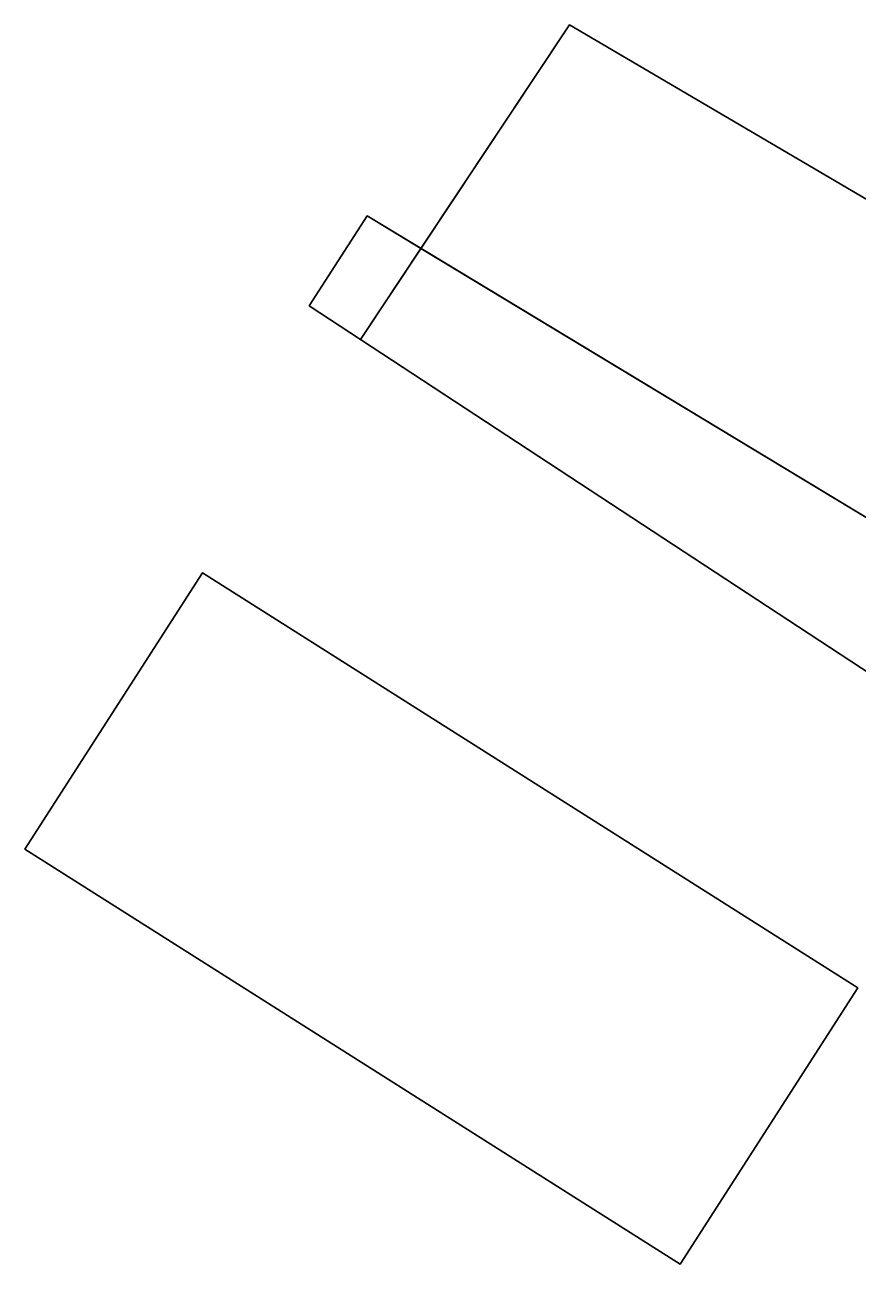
# Model space of a CAD drawing. Header units: metres. Extents: x -71 to 357, y -197 to 92.
# Drawn here: x -57.4 to 27.8, y -46.7 to 80.1 of the extents above; entities that cross this region are included whole.
import ezdxf

# ---------------------------------------------------------------- set-up
doc = ezdxf.new("R2010")
doc.units = ezdxf.units.M

msp = doc.modelspace()

# ---------------------------------------------------------------- linework, layer by layer
at = {"layer": 'Building Shading', "color": 195}
for points in [[(73.89193, 35.69754), (49.46596, 0.31021), (-23.04239, 47.93921), (-1.69254, 80.12576)], [(-1.69254, 80.12576), (-23.04239, 47.93921), (49.46596, 0.31021), (73.89193, 35.69754)], [(-1.69254, 80.12576, 20), (-16.86735, 57.24857, 20), (57.6583, 12.17894, 20), (73.89193, 35.69754, 20)], [(73.89193, 35.69754, 20), (57.6583, 12.17894, 20), (-16.86735, 57.24857, 20), (-1.69254, 80.12576, 20)], [(-1.69254, 80.12576, 20), (-1.69254, 80.12576), (-16.86735, 57.24857), (-16.86735, 57.24857, 20)], [(-16.86735, 57.24857, 20), (-16.86735, 57.24857), (-1.69254, 80.12576), (-1.69254, 80.12576, 20)], [(73.89193, 35.69754, 20), (73.89193, 35.69754), (-1.69254, 80.12576), (-1.69254, 80.12576, 20)], [(-1.69254, 80.12576, 20), (-1.69254, 80.12576), (73.89193, 35.69754), (73.89193, 35.69754, 20)], [(-16.86735, 57.24857), (-23.04239, 47.93921), (-28.28538, 51.38321), (-22.37345, 60.5784)], [(-22.37345, 60.5784), (-28.28538, 51.38321), (-23.04239, 47.93921), (-16.86735, 57.24857)], [(-22.37345, 60.5784, 20), (-28.28538, 51.38321, 20), (49.46596, 0.31021, 20), (57.6583, 12.17894, 20)], [(57.6583, 12.17894, 20), (49.46596, 0.31021, 20), (-28.28538, 51.38321, 20), (-22.37345, 60.5784, 20)], [(-22.37345, 60.5784, 20), (-22.37345, 60.5784), (-28.28538, 51.38321), (-28.28538, 51.38321, 20)], [(-28.28538, 51.38321, 20), (-28.28538, 51.38321), (-22.37345, 60.5784), (-22.37345, 60.5784, 20)], [(-16.86735, 57.24857, 20), (-16.86735, 57.24857), (-22.37345, 60.5784), (-22.37345, 60.5784, 20)], [(-22.37345, 60.5784, 20), (-22.37345, 60.5784), (-16.86735, 57.24857), (-16.86735, 57.24857, 20)], [(-28.28538, 51.38321, 20), (-28.28538, 51.38321), (49.46596, 0.31021), (49.46596, 0.31021, 20)], [(49.46596, 0.31021, 20), (49.46596, 0.31021), (-28.28538, 51.38321), (-28.28538, 51.38321, 20)], [(27.78408, -18.39658), (9.61403, -46.67844), (-57.37071, -4.22165), (-39.20066, 24.06021)], [(-39.20066, 24.06021), (-57.37071, -4.22165), (9.61403, -46.67844), (27.78408, -18.39658)], [(-39.20066, 24.06021, 18), (-57.37071, -4.22165, 18), (9.61403, -46.67844, 18), (27.78408, -18.39658, 18)], [(27.78408, -18.39658, 18), (9.61403, -46.67844, 18), (-57.37071, -4.22165, 18), (-39.20066, 24.06021, 18)], [(-39.20066, 24.06021, 18), (-39.20066, 24.06021), (-57.37071, -4.22165), (-57.37071, -4.22165, 18)], [(-57.37071, -4.22165, 18), (-57.37071, -4.22165), (-39.20066, 24.06021), (-39.20066, 24.06021, 18)], [(27.78408, -18.39658, 18), (27.78408, -18.39658), (-39.20066, 24.06021), (-39.20066, 24.06021, 18)], [(-39.20066, 24.06021, 18), (-39.20066, 24.06021), (27.78408, -18.39658), (27.78408, -18.39658, 18)], [(-57.37071, -4.22165, 18), (-57.37071, -4.22165), (9.61403, -46.67844), (9.61403, -46.67844, 18)], [(9.61403, -46.67844, 18), (9.61403, -46.67844), (-57.37071, -4.22165), (-57.37071, -4.22165, 18)], [(9.61403, -46.67844, 18), (9.61403, -46.67844), (27.78408, -18.39658), (27.78408, -18.39658, 18)], [(27.78408, -18.39658, 18), (27.78408, -18.39658), (9.61403, -46.67844), (9.61403, -46.67844, 18)]]:
    msp.add_3dface(points, dxfattribs=at)

doc.saveas('drawing.dxf')
